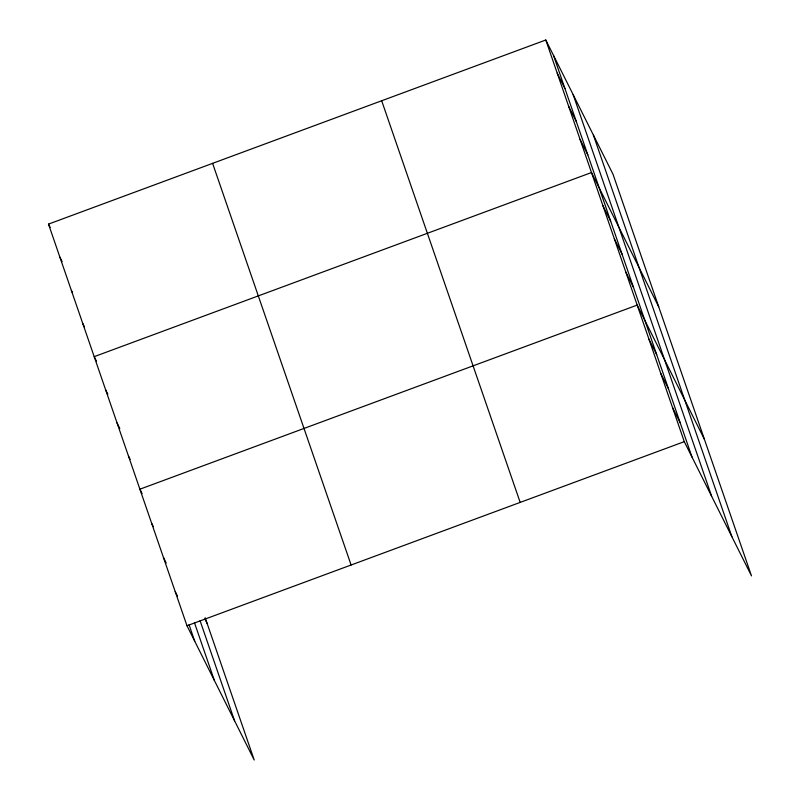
<?xml version="1.0" encoding="UTF-8"?>
<svg xmlns="http://www.w3.org/2000/svg" width="800" height="800" viewBox="0 0 800 800"><rect width="100%" height="100%" fill="white"/><g stroke="black" fill="none" stroke-linecap="round" stroke-linejoin="round"><path stroke-width="1.2" d="M205.16 617.73L254.21 760L186.99 625.76L48.5 224.11L545.79 40L613.01 174.24L751.5 575.89L684.28 441.65L545.79 40M186.99 625.76L684.28 441.65M557.21 73.14L564.95 88.59M568.64 106.27L576.38 121.72M580.06 139.41L587.8 154.86M658.71 306.78L591.49 172.54L94.2 356.66L96.41 361.07M602.92 205.68L610.65 221.13M614.34 238.82L622.08 254.27M625.77 271.95L633.5 287.4M704.42 439.33L637.19 305.09L139.9 489.2L142.11 493.61M648.96 339.23L656.7 354.68M660.74 373.37L668.47 388.82M672.51 407.51L680.25 422.96M48.5 224.11L50.16 227.42M59.92 257.25L62.13 261.66M71.35 290.38L72.45 292.59M82.77 323.52L84.43 326.83M105.63 389.79L107.84 394.21M117.05 422.93L119.81 428.45M128.48 456.06L130.13 459.37M204.94 619.08L207.13 623.44M151.67 523.34L153.33 526.65M163.45 557.48L166.21 563M175.22 591.62L177.43 596.03M593.38 135.04L731.87 536.69M573.16 94.65L711.65 496.3M553.53 55.45L692.02 457.1M381.68 100.76L520.17 502.4M212.6 163.35L351.1 565M200.08 620.73L234.58 720.8M194.47 622.73L214.36 680.41M189.05 624.73L194.73 641.21"/></g></svg>
